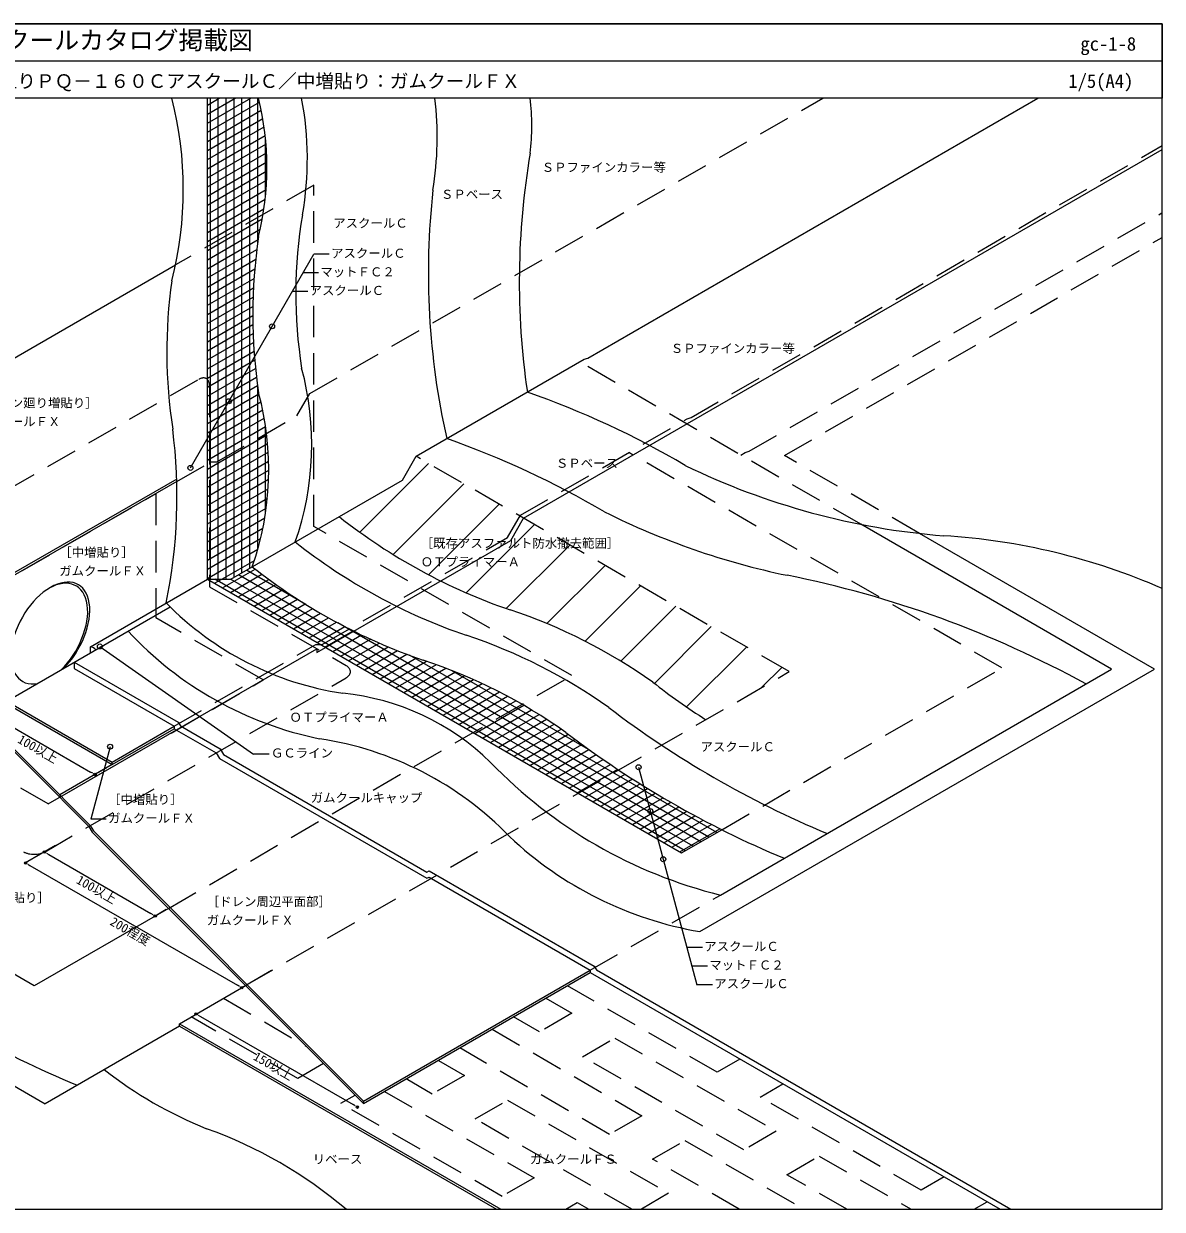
# Model space of a CAD drawing. Units: millimetres, scale not verified. Extents: x -690 to 690, y -477 to 478.
# Drawn here: x -227 to 690, y -477 to 478 of the extents above; entities that cross this region are included whole.
import ezdxf
from ezdxf.enums import TextEntityAlignment as Align

# ---------------------------------------------------------------- set-up
doc = ezdxf.new("R2010")
doc.units = ezdxf.units.MM
doc.header["$LTSCALE"] = 2
doc.linetypes.add('USER1', pattern=[19.05, 12.7, -6.35])
for name, color, linetype, lineweight in [('0-0_0', 7, 'Continuous', 18), ('0-1_WAKU', 7, 'Continuous', 18), ('0-2_KUTAI', 3, 'USER1', 18), ('0-3_BOUSUI', 1, 'Continuous', 18), ('0-4_MOJI', 7, 'Continuous', 18), ('0-5_HATCH', 9, 'Continuous', 18), ('0-6_KANAMONO', 4, 'Continuous', 18), ('0-7_bousui2', 7, 'USER1', 9), ('0-8_sunpo', 7, 'Continuous', 18)]:
    doc.layers.add(name, color=color, linetype=linetype, lineweight=lineweight)
doc.styles.add('ＭＳ ゴシック', font='')
doc.styles.get('ＭＳ ゴシック').set_extended_font_data('MS Gothic')

# ---------------------------------------------------------------- blocks, each defined once
blk = doc.blocks.new('_Dot')
at = {"layer": '0-0_0', "lineweight": 9}
for p, q in [((-0.5, 0), (-1, 0)), ((0.25, 0), (-0.25, 0))]:
    blk.add_line(p, q, dxfattribs=at)
blk.add_circle((0, 0), 0.25, dxfattribs=at)

msp = doc.modelspace()

# ---------------------------------------------------------------- linework, layer by layer
at = {"layer": '0-0_0'}
for p, q in [((-689.979, 447.511), (690.021, 447.511)), ((-79.197, 30.073), (-79.197, 417.511))]:
    msp.add_line(p, q, dxfattribs=at)
for points in [[(-155.924, -119.225), (-198.181, -143.623), (-198.181, -145.623), (9.03, -25.989), (9.03, -28.989), (165.069, 61.1), (175.461, 79.1), (690.021, 376.182)], [(-79.197, 30.073), (302.72, -190.427), (335.091, -171.738)]]:
    msp.add_lwpolyline(points, dxfattribs=at)
at = {"layer": '0-1_WAKU'}
for points in [[(-689.979, -477.489), (690.021, -477.489), (690.021, 477.511), (-689.979, 477.511)], [(690.021, 417.511), (-689.979, 417.511), (-689.979, 477.511), (690.021, 477.511)], [(-689.979, -477.489), (690.021, -477.489), (690.021, 477.511), (-689.979, 477.511)]]:
    msp.add_lwpolyline(points, close=True, dxfattribs=at)
at = {"layer": '0-2_KUTAI'}
for p, q in [((-294.079, -0.989), (-120.874, 99.011)), ((-207.477, -150.989), (-34.272, -50.989)), ((-207.477, -150.989), (-294.079, -100.989))]:
    msp.add_line(p, q, dxfattribs=at)
for points in [[(-294.079, -0.989), (-120.874, 99.011), (-120.874, -0.989)], [(-207.477, -150.989), (-34.272, -50.989), (-120.874, -0.989)]]:
    msp.add_lwpolyline(points, dxfattribs=at)
at = {"layer": '0-3_BOUSUI'}
for p, q in [((-240.794, -68.225), (-109.226, 7.736)), ((-173.465, -29.353), (-173.465, -24.353)), ((-240.794, -68.225), (-155.924, -117.225)), ((-155.924, -119.225), (-105.915, -90.353)), ((-513.184, -217.489), (-210.075, -392.489)), ((46.595, -392.301), (229.237, -286.853)), ((-101.822, -327.989), (-48.501, -297.205)), ((-101.822, -329.989), (-210.075, -392.489)), ((-101.822, -329.989), (153.656, -477.489))]:
    msp.add_line(p, q, dxfattribs=at)
for points in [[(224.196, 207.189), (227.268, 208.189), (589.823, 417.511)], [(-110.631, -235.075), (-218.735, -297.489), (-314.785, -242.035), (-290.883, -152.834), (-273.864, -89.318), (-273.864, 82.682), (-276.462, 87.182), (-276.462, 184.182), (-105.002, 283.174)], [(-173.465, -24.353), (-79.197, 30.073), (-60.454, 30.073), (77.838, 109.916), (88.9, 129.076), (224.196, 207.189)], [(-104.002, 110.752), (-242.526, 30.775), (-242.526, -69.225), (-155.924, -119.225)], [(-103.942, 108.787), (-240.794, 29.775), (-240.794, -68.225)], [(317.585, -253.845), (683.818, -42.4), (494.419, 66.95)], [(334.042, -224.343), (649.177, -42.4), (447.099, 74.27)], [(-186.456, -36.853), (-186.456, -41.853), (-105.915, -88.353), (-105.915, -90.353), (-72.14, -109.853), (-69.542, -114.353), (97.601, -210.853), (99.333, -209.853), (229.237, -284.853), (229.237, -286.853), (559.429, -477.489)], [(-186.456, -36.853), (-102.745, -85.183), (-101.013, -88.183), (-68.97, -106.683), (-66.372, -111.183), (97.601, -205.853), (99.333, -204.853), (232.407, -281.683), (234.139, -284.683), (567.877, -477.367)], [(-261.579, -80.225), (-261.579, -82.225), (-174.724, -169.08), (-172.126, -173.58), (46.595, -392.301)], [(-261.579, -80.225), (-173.593, -168.211), (-170.995, -172.711), (46.595, -390.301)], [(-155.924, -119.225), (-155.924, -117.225), (-105.915, -88.353)], [(46.595, -392.301), (46.595, -390.301), (229.237, -284.853)], [(-101.822, -329.989), (-101.822, -327.989), (157.12, -477.489)]]:
    msp.add_lwpolyline(points, dxfattribs=at)
for centre, radius, start, end in [((-394.066, 344.016), 295.397, 345.59359, 14.40641), ((-268.834, 361.817), 237.498, 346.43762, 13.56238), ((-260.231, 368.716), 261.506, 350.06762, 10.75386), ((-161.017, 386.169), 266.908, 350.78638, 6.74355), ((-4.988, 395.359), 187.084, 353.19996, 6.80004), ((786.671, 269.823), 614.649, 170.31672, 188.32697), ((705.683, 276.531), 606.935, 173.67147, 192.67975), ((370.316, 259.802), 378.379, 170.29146, 189.08419), ((379.503, 243.092), 422.193, 171.41401, 188.58599), ((301.014, 213.243), 412.963, 172.02725, 188.68337), ((-232.199, 138.433), 237.034, 340.69562, 15.06986), ((-266.84, 118.433), 237.034, 340.69562, 15.06986), ((-62.642, -504.624), 726.614, 59.5426, 70.61747), ((-533.57, 96.569), 429.801, 348.5038, 7.26169), ((-127.594, -542.124), 726.614, 59.5426, 70.61747), ((559.349, 643.283), 579.979, 244.06307, 265.52296), ((315.084, 444.638), 464.38, 231.64056, 251.105), ((512.82, 630.882), 610.633, 243.53866, 258.18709), ((279.698, 424.208), 464.38, 231.64056, 251.105), ((481.637, -454.471), 520.556, 66.40231, 86.42716), ((245.057, 404.208), 464.38, 231.64056, 251.105), ((221.561, -799.061), 848.685, 61.34517, 78.70309), ((67.399, 187.053), 251.697, 224.4131, 261.39674), ((28.676, -405.848), 433.048, 54.5945, 71.69285), ((69.078, 185.599), 289.879, 222.93369, 258.45142), ((-6.709, -426.278), 433.048, 54.5945, 71.69285), ((-174.438, -31.037), 6.755, 38.27902, 81.72098), ((-41.35, -446.278), 433.048, 54.5945, 71.69285), ((610.642, 369.721), 536.846, 231.92421, 237.51384), ((9.546, -260.52), 199.733, 45.73973, 84.19498), ((726.073, 558.436), 794.56, 232.66396, 247.33604), ((691.432, 538.436), 794.56, 232.66396, 247.33604), ((-29.107, -364.45), 269.052, 44.11255, 81.41742), ((426.276, 149.144), 384.707, 223.8718, 256.1282), ((367.85, 38.828), 296.958, 226.66671, 260.2548), ((93.986, 303.607), 735.677, 232.02878, 247.79064), ((52.163, -88.547), 349.966, 232.17729, 247.82271), ((-200.033, -750.364), 358.457, 49.57427, 70.42573)]:
    msp.add_arc(centre, radius, start, end, dxfattribs=at)
for centre, end_param in [((-205.745, -13.289), 6.7369264), ((-207.477, -14.289), 3.8997395)]:
    msp.add_ellipse(centre, major_axis=(-22.474, -38.926), ratio=0.57735, start_param=1.1170552, end_param=end_param, dxfattribs=at)
at = {"layer": '0-4_MOJI'}
for p, q in [((-92.94, 119.714), (6.396, 291.769)), ((18.896, 291.769), (6.396, 291.769)), ((10.236, 276.769), (-2.264, 276.769)), ((1.575, 261.769), (-10.925, 261.769)), ((-165.885, -24.094), (-42.089, -110.777)), ((-157.617, -104.856), (-173.262, -163.247)), ((-29.589, -110.777), (-42.089, -110.777)), ((268.147, -121.41), (315.084, -296.583)), ((-160.762, -163.247), (-173.262, -163.247)), ((319.546, -266.583), (307.046, -266.583)), ((323.565, -281.583), (311.065, -281.583)), ((327.584, -296.583), (315.084, -296.583))]:
    msp.add_line(p, q, dxfattribs=at)
for centre in [(-27.087, 233.775), (-61.953, 173.386), (-92.94, 119.714), (-165.885, -24.094), (-157.617, -104.856), (268.147, -121.41), (277.61, -156.726), (288.001, -195.506)]:
    msp.add_circle(centre, 2, dxfattribs=at)
at = {"layer": '0-5_HATCH'}
for p, q in [((-79.197, 412.024), (-69.693, 417.511)), ((-79.197, 404.691), (-56.993, 417.511)), ((-79.197, 397.359), (-44.293, 417.511)), ((-79.197, 390.026), (-37.201, 414.273)), ((-76.829, 30.073), (-76.829, 417.511)), ((-70.479, 30.073), (-70.479, 417.511)), ((-64.129, 30.073), (-64.129, 417.511)), ((-57.779, 31.618), (-57.779, 417.511)), ((-51.429, 35.284), (-51.429, 417.511)), ((-45.079, 38.95), (-45.079, 417.511)), ((-38.729, 300.79), (-38.729, 417.511)), ((-79.197, 382.694), (-35.818, 407.739)), ((-79.197, 375.362), (-34.608, 401.105)), ((-79.197, 368.029), (-33.577, 394.368)), ((-79.197, 360.697), (-32.731, 387.524)), ((-32.379, 339.583), (-32.379, 384.05)), ((-79.197, 353.365), (-32.077, 380.57)), ((-79.197, 346.032), (-31.623, 373.499)), ((-79.197, 338.7), (-31.378, 366.308)), ((-79.197, 331.368), (-31.352, 358.991)), ((-79.197, 324.035), (-31.558, 351.54)), ((-79.197, 316.703), (-32.009, 343.947)), ((-79.197, 309.371), (-32.721, 336.204)), ((-79.197, 302.038), (-33.713, 328.299)), ((-79.197, 294.706), (-35.007, 320.219)), ((-79.197, 287.374), (-36.63, 311.95)), ((-79.197, 280.041), (-38.326, 303.638)), ((-79.197, 272.709), (-39.401, 295.685)), ((-79.197, 265.377), (-40.313, 287.826)), ((-79.197, 258.044), (-41.068, 280.058)), ((-79.197, 250.712), (-41.673, 272.377)), ((-79.197, 243.38), (-42.132, 264.779)), ((-79.197, 236.047), (-42.452, 257.262)), ((-79.197, 228.715), (-42.636, 249.823)), ((-79.197, 221.382), (-42.689, 242.46)), ((-79.197, 214.05), (-42.615, 235.171)), ((-79.197, 206.718), (-42.418, 227.952)), ((-79.197, 199.385), (-42.101, 220.803)), ((-79.197, 192.053), (-41.667, 213.721)), ((-79.197, 184.721), (-41.119, 206.705)), ((-79.197, 177.388), (-40.46, 199.754)), ((-79.197, 170.056), (-39.691, 192.865)), ((-79.197, 162.724), (-38.817, 186.037)), ((-38.729, 54.012), (-38.729, 185.394)), ((-79.197, 155.391), (-37.759, 179.316)), ((-79.197, 148.059), (-36.152, 172.911)), ((-79.197, 140.727), (-34.713, 166.41)), ((-79.197, 133.394), (-33.446, 159.809)), ((-79.197, 126.062), (-32.356, 153.106)), ((-32.379, 83.609), (-32.379, 153.257)), ((-79.197, 118.73), (-31.45, 146.297)), ((-79.197, 111.397), (-30.734, 139.378)), ((-79.197, 104.065), (-30.215, 132.345)), ((-79.197, 96.733), (-29.903, 125.193)), ((-79.197, 89.4), (-29.807, 117.916)), ((43.474, 67.973), (98.839, 123.338)), ((-79.197, 82.068), (-29.939, 110.507)), ((70.371, 49.968), (127.306, 106.903)), ((-79.197, 74.736), (-30.312, 102.959)), ((-79.197, 67.403), (-30.942, 95.264)), ((-79.197, 60.071), (-31.846, 87.409)), ((98.934, 33.63), (155.772, 90.468)), ((-79.197, 52.738), (-33.045, 79.384)), ((-79.197, 45.406), (-34.565, 71.174)), ((129.263, 19.057), (184.238, 74.033)), ((-79.197, 38.074), (-36.437, 62.761)), ((161.498, 6.392), (212.704, 57.598)), ((-79.197, 30.741), (-38.697, 54.124)), ((-67.655, 30.073), (-41.391, 45.236)), ((-67.076, 23.075), (-40.805, 38.242)), ((194.289, -5.719), (241.171, 41.163)), ((-73.426, 26.741), (-67.655, 30.073)), ((305.668, -188.725), (-73.302, 30.073)), ((-60.726, 19.409), (-35.36, 34.054)), ((312.018, -185.059), (-60.602, 30.073)), ((-54.376, 15.742), (-29.819, 29.92)), ((318.368, -181.393), (-54.178, 33.696)), ((0.078, 9.704), (-47.828, 37.363)), ((-48.026, 12.076), (-24.18, 25.844)), ((-41.676, 8.41), (-18.441, 21.825)), ((225.034, -19.876), (269.637, 24.728)), ((-35.326, 4.744), (-12.6, 17.865)), ((-28.976, 1.078), (-6.655, 13.965)), ((-22.626, -2.588), (-0.602, 10.127)), ((-16.276, -6.255), (5.56, 6.352)), ((-9.926, -9.921), (11.834, 2.642)), ((253.859, -35.951), (298.103, 8.293)), ((-3.576, -13.587), (18.223, -1.001)), ((2.774, -17.253), (24.731, -4.576)), ((9.124, -20.919), (31.361, -8.081)), ((324.718, -177.727), (25.896, -5.202)), ((280.837, -53.875), (326.569, -8.142)), ((15.474, -24.585), (38.116, -11.513)), ((21.824, -28.252), (45.002, -14.87)), ((28.174, -31.918), (52.022, -18.149)), ((34.524, -35.584), (59.181, -21.348)), ((40.874, -39.25), (66.484, -24.464)), ((47.224, -42.916), (73.937, -27.493)), ((306.768, -72.845), (355.036, -24.577)), ((53.574, -46.582), (81.546, -30.433)), ((59.924, -50.249), (89.318, -33.278)), ((66.274, -53.915), (97.274, -36.017)), ((331.068, -174.061), (83.67, -31.226)), ((72.624, -57.581), (105.192, -38.778)), ((78.974, -61.247), (112.928, -41.643)), ((85.324, -64.913), (120.492, -44.609)), ((91.674, -68.58), (127.891, -47.67)), ((229.779, -108.249), (117.452, -43.397)), ((367.472, -57.043), (383.502, -41.012)), ((98.024, -72.246), (135.131, -50.822)), ((104.374, -75.912), (142.219, -54.062)), ((110.724, -79.578), (149.161, -57.387)), ((117.074, -83.244), (155.961, -60.792)), ((123.424, -86.91), (162.626, -64.277)), ((129.774, -90.577), (169.159, -67.838)), ((136.124, -94.243), (175.564, -71.472)), ((142.474, -97.909), (181.845, -75.178)), ((148.824, -101.575), (188.005, -78.954)), ((155.174, -105.241), (194.048, -82.797)), ((161.524, -108.907), (199.977, -86.706)), ((167.874, -112.574), (205.795, -90.68)), ((174.224, -116.24), (211.437, -94.755)), ((180.574, -119.906), (216.956, -98.901)), ((186.924, -123.572), (222.532, -103.014)), ((193.274, -127.238), (228.165, -107.094)), ((199.624, -130.904), (233.856, -111.14)), ((205.974, -134.571), (239.606, -115.153)), ((212.324, -138.237), (245.416, -119.131)), ((218.674, -141.903), (251.285, -123.075)), ((225.024, -145.569), (257.216, -126.983)), ((231.374, -149.235), (263.209, -130.855)), ((237.724, -152.902), (269.265, -134.691)), ((244.074, -156.568), (275.384, -138.491)), ((250.424, -160.234), (281.568, -142.253)), ((256.774, -163.9), (287.818, -145.977)), ((263.124, -167.566), (294.134, -149.663)), ((269.474, -171.232), (300.518, -153.309)), ((275.824, -174.899), (306.97, -156.916)), ((282.174, -178.565), (313.493, -160.483)), ((288.524, -182.231), (320.087, -164.008)), ((294.874, -185.897), (326.753, -167.492)), ((301.224, -189.563), (333.492, -170.933))]:
    msp.add_line(p, q, dxfattribs=at)
at = {"layer": '0-6_KANAMONO', "linetype": 'USER1'}
for p, q in [((-273.864, 82.682), (-86.233, 191.011)), ((-77.573, 186.011), (-77.573, 24.011)), ((-77.573, 24.011), (32.412, -39.489)), ((-210.075, -189.489), (32.412, -49.489))]:
    msp.add_line(p, q, dxfattribs=at)
for centre, major_axis, start_param, end_param in [((-86.233, 181.011), (-6.124, -10.607), 2.3561945, 3.9269908), ((23.752, -44.489), (12.247, 0), 5.4977871, 7.0685835), ((-218.735, -184.489), (12.247, 0), 3.9269908, 5.4977871)]:
    msp.add_ellipse(centre, major_axis=major_axis, ratio=0.57735, start_param=start_param, end_param=end_param, dxfattribs=at)
at = {"layer": '0-7_bousui2'}
for p, q in [((385.751, 129.689), (690.021, 305.36)), ((447.099, 74.27), (220.536, 205.076)), ((494.419, 66.95), (385.751, 129.689)), ((229.237, -284.853), (334.042, -224.343)), ((-66.37, -307.521), (0.316, -346.022)), ((538.539, -477.489), (548.984, -471.459))]:
    msp.add_line(p, q, dxfattribs=at)
for points in [[(-103.942, 108.787), (-76.769, 124.475), (-71.573, 124.475), (-7.208, 161.636), (3.184, 179.636), (416.535, 417.511)], [(-105.915, -88.353), (8.101, -22.525), (13.298, -22.525), (162.533, 63.636), (172.925, 81.636), (307.293, 159.213), (310.365, 160.213), (690.021, 379.408)], [(-110.631, -235.075), (214.278, -47.489), (6.432, 72.511), (6.432, 347.511), (-105.002, 283.174)], [(350.44, 130.076), (354.1, 132.189), (357.172, 133.189), (690.021, 325.36)], [(-48.501, -297.205), (389.369, -44.4), (88.9, 129.076)], [(335.091, -171.738), (560.843, -41.4), (260.332, 132.1)], [(349.798, -356.459), (331.32, -367.127), (210.758, -297.521)], [(193.438, -307.521), (214.406, -319.627), (188.426, -334.627), (167.457, -322.521)], [(14.397, -360.103), (-6.43, -372.127), (-92.35, -322.521)], [(150.137, -332.521), (270.698, -402.127), (244.717, -417.127), (124.156, -347.521)], [(106.835, -357.521), (127.804, -369.627), (101.823, -384.627), (80.855, -372.521)], [(514.343, -451.459), (495.865, -462.127), (365.961, -387.127), (384.439, -376.459)], [(63.534, -382.521), (184.095, -452.127), (158.115, -467.127), (28.211, -392.127), (39.756, -385.462)], [(262.665, -477.489), (136.464, -404.627), (162.445, -389.627), (292.349, -464.627), (270.071, -477.489)], [(349.267, -477.489), (279.358, -437.127), (305.339, -422.127), (401.229, -477.489)], [(435.87, -477.489), (387.611, -449.627), (413.592, -434.627), (487.832, -477.489)], [(209.449, -477.489), (218.736, -472.127), (228.024, -477.489)]]:
    msp.add_lwpolyline(points, dxfattribs=at)
msp.add_lwpolyline([(223.067, -354.627), (249.047, -339.627), (378.951, -414.627), (352.97, -429.627)], close=True, dxfattribs=at)
at = {"layer": '0-8_sunpo'}
for p, q in [((-253.037, -79.293), (-173.362, -125.293)), ((-160.924, -122.112), (-169.898, -127.293)), ((-201.551, -184.568), (-225.704, -198.513)), ((-201.551, -184.568), (-210.525, -189.749)), ((-222.24, -200.513), (-55.097, -297.013)), ((-207.061, -191.749), (-124.789, -239.249)), ((-112.35, -236.068), (-121.325, -241.249)), ((-27.48, -285.068), (-51.633, -299.013)), ((-84.845, -322.188), (38.131, -393.188))]:
    msp.add_line(p, q, dxfattribs=at)

# ---------------------------------------------------------------- block references
at = {"layer": '0-8_sunpo', "xscale": 4, "yscale": 4}
for p, rotation in [((-169.898, -127.293), 330), ((-210.525, -189.749), 150), ((-225.704, -198.513), 150), ((-121.325, -241.249), 330), ((-51.633, -299.013), 330), ((-88.309, -320.188), 150), ((41.595, -395.188), 330)]:
    msp.add_blockref('_Dot', p, dxfattribs=dict(at, rotation=rotation))

# ---------------------------------------------------------------- texts
at = {"layer": '0-1_WAKU', "style": 'ＭＳ ゴシック'}
for s, height, p in [('改質アスファルトシート防水常温粘着工法／ガムクールカタログ掲載図', 14.66, (-682.479, 452.511)), ('gc-1-8', 11, (624.044, 452.511)), ('改修ドレン横／リードレン／塗膜防水併用工法ＧＳＳ－２Ｓ／立上りＰＱ－１６０ＣアスクールＣ／中増貼り：ガムクールＦＸ', 11, (-682.479, 422.511)), ('1/5(A4)', 11, (614.298, 422.511))]:
    msp.add_text(s, height=height, dxfattribs=at).set_placement(p, align=Align.BOTTOM_LEFT)
at = {"layer": '0-4_MOJI', "style": 'ＭＳ ゴシック'}
for s, p in [('ＳＰファインカラー等', (190.089, 356.006)), ('ＳＰベース', (108.914, 334.256)), ('アスクールＣ', (22.123, 311)), ('アスクールＣ', (20.396, 286.769)), ('マットＦＣ２', (11.736, 271.769)), ('アスクールＣ', (3.075, 256.769)), ('ＳＰファインカラー等', (294.014, 210.149)), ('［ドレン廻り増貼り］', (-267.67, 166.206)), ('ガムクールＦＸ', (-267.67, 151.206)), ('ＳＰベース', (201.499, 117.633)), ('［既存アスファルト防水撤去範囲］', (92.595, 53.194)), ('［中増貼り］', (-198.609, 45.861)), ('ＯＴプライマーＡ', (92.595, 38.194)), ('ガムクールＦＸ', (-198.609, 30.861)), ('ＯＴプライマーＡ', (-13.148, -86.981)), ('アスクールＣ', (317.962, -110.764)), ('ＧＣライン', (-28.089, -115.777)), ('［中増貼り］', (-159.262, -153.247)), ('ガムクールキャップ', (3.971, -151.795)), ('ガムクールＦＸ', (-159.262, -168.247)), ('［ドレン廻り増貼り］', (-306.216, -232.324)), ('［ドレン周辺平面部］', (-79.724, -235.491)), ('ガムクールＦＸ', (-79.724, -250.491)), ('アスクールＣ', (321.046, -271.583)), ('マットＦＣ２', (325.065, -286.583)), ('アスクールＣ', (329.084, -301.583)), ('リベース', (5.587, -442.968)), ('ガムクールＦＳ', (180.587, -442.968))]:
    msp.add_text(s, height=7.331, dxfattribs=at).set_placement(p, align=Align.BOTTOM_LEFT)
at = {"layer": '0-8_sunpo', "style": 'ＭＳ ゴシック'}
for s, p in [('100以上', (-233.859, -103.076)), ('100以上', (-186.584, -216.282)), ('200程度', (-159.506, -249.854)), ('150以上', (-44.016, -358.471))]:
    msp.add_text(s, height=7.331, rotation=330, dxfattribs=at).set_placement(p, align=Align.BOTTOM_LEFT)

doc.saveas('drawing.dxf')
